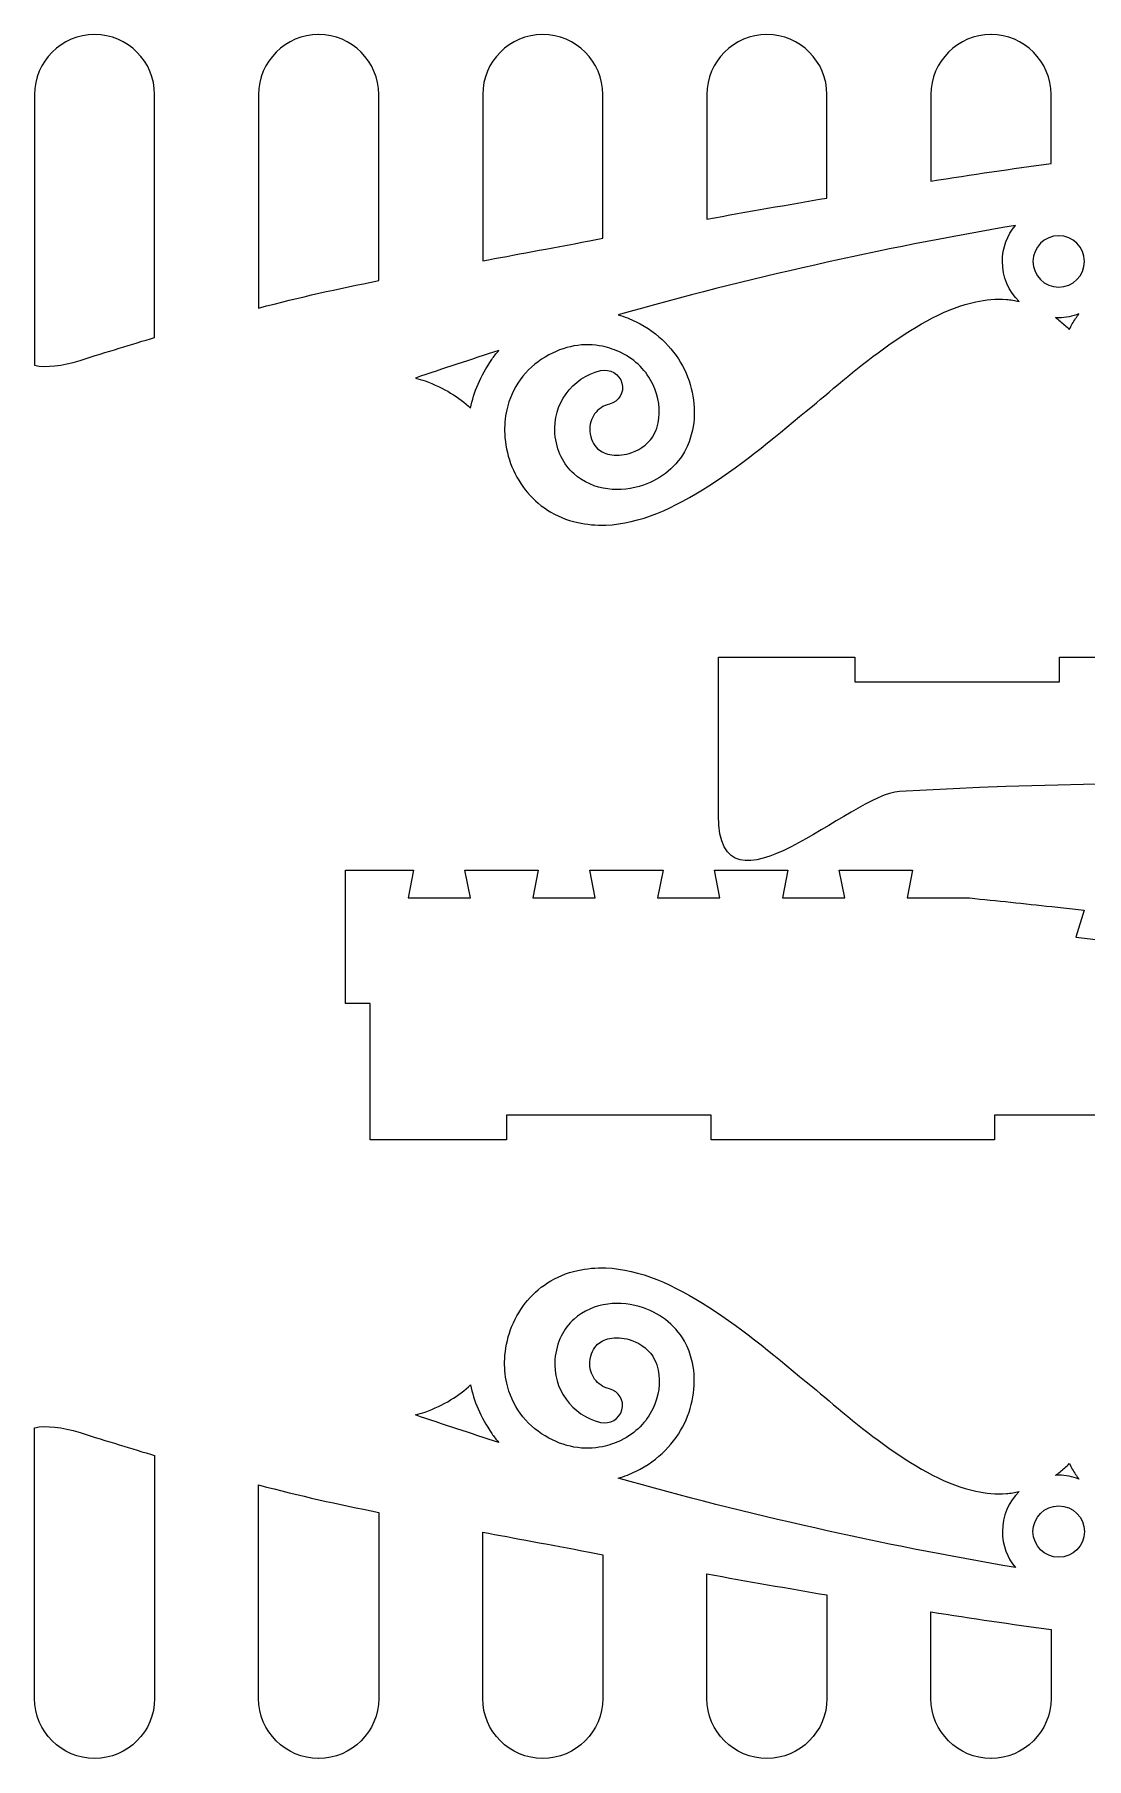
# Model space of a CAD drawing. Header units: millimetres. Extents: x -769 to 769, y -1158 to 1158.
# Drawn here: x -728 to -342, y 491 to 1123 of the extents above; entities that cross this region are included whole.
import ezdxf

# ---------------------------------------------------------------- set-up
doc = ezdxf.new("R2010")
doc.units = ezdxf.units.MM
doc.header["$MEASUREMENT"] = 0
doc.layers.add('Camada 1', color=7, linetype='Continuous')

msp = doc.modelspace()

# ---------------------------------------------------------------- linework, layer by layer
at = {"layer": 'Camada 1', "color": 250, "lineweight": 20}
for points, knots in [([(-683.8169, 1101.0137), (-683.8169, 1101.0137), (-683.8169, 1011.9708), (-683.8169, 1011.9708), (-683.8169, 1011.9708), (-692.0911, 1009.4857), (-701.117, 1006.7065), (-711.1618, 1003.5549), (-711.1618, 1003.5549), (-717.9117, 1001.437), (-723.3899, 1000.8919), (-727.8436, 1001.7459), (-727.8436, 1001.7459), (-727.8436, 1001.7459), (-727.8436, 1101.0137), (-727.8436, 1101.0137), (-727.8436, 1101.0137), (-727.8436, 1113.1136), (-717.9436, 1123.0136), (-705.8436, 1123.0136), (-705.8436, 1123.0136), (-705.8436, 1123.0136), (-705.8169, 1123.0136), (-705.8169, 1123.0136), (-705.8169, 1123.0136), (-693.7169, 1123.0136), (-683.8169, 1113.1136), (-683.8169, 1101.0137)], [0, 0, 0, 0, 0.125, 0.125, 0.125, 0.125, 0.25, 0.25, 0.25, 0.25, 0.375, 0.375, 0.375, 0.375, 0.5, 0.5, 0.5, 0.5, 0.625, 0.625, 0.625, 0.625, 0.75, 0.75, 0.75, 0.75, 1, 1, 1, 1]), ([(-601.6902, 1101.0137), (-601.6902, 1101.0137), (-601.6902, 1032.8116), (-601.6902, 1032.8116), (-601.6902, 1032.8116), (-616.8498, 1029.7735), (-630.3593, 1026.7569), (-645.7169, 1022.7537), (-645.7169, 1022.7537), (-645.7169, 1022.7537), (-645.7169, 1101.0137), (-645.7169, 1101.0137), (-645.7169, 1101.0137), (-645.7169, 1113.1136), (-635.8169, 1123.0136), (-623.7169, 1123.0136), (-623.7169, 1123.0136), (-623.7169, 1123.0136), (-623.6902, 1123.0136), (-623.6902, 1123.0136), (-623.6902, 1123.0136), (-611.5902, 1123.0136), (-601.6902, 1113.1136), (-601.6902, 1101.0137)], [0, 0, 0, 0, 0.14285714, 0.14285714, 0.14285714, 0.14285714, 0.28571429, 0.28571429, 0.28571429, 0.28571429, 0.42857143, 0.42857143, 0.42857143, 0.42857143, 0.57142857, 0.57142857, 0.57142857, 0.57142857, 0.71428571, 0.71428571, 0.71428571, 0.71428571, 1, 1, 1, 1]), ([(-519.5635, 1101.0137), (-519.5635, 1101.0137), (-519.5635, 1048.2968), (-519.5635, 1048.2968), (-519.5635, 1048.2968), (-521.2078, 1047.9866), (-522.8296, 1047.6846), (-524.4833, 1047.3712), (-524.4833, 1047.3712), (-539.4191, 1044.5401), (-552.2205, 1042.1699), (-563.5902, 1040.0599), (-563.5902, 1040.0599), (-563.5902, 1040.0599), (-563.5902, 1101.0137), (-563.5902, 1101.0137), (-563.5902, 1101.0137), (-563.5902, 1113.1136), (-553.6902, 1123.0136), (-541.5902, 1123.0136), (-541.5902, 1123.0136), (-541.5902, 1123.0136), (-541.5635, 1123.0136), (-541.5635, 1123.0136), (-541.5635, 1123.0136), (-529.4635, 1123.0136), (-519.5635, 1113.1136), (-519.5635, 1101.0137)], [0, 0, 0, 0, 0.125, 0.125, 0.125, 0.125, 0.25, 0.25, 0.25, 0.25, 0.375, 0.375, 0.375, 0.375, 0.5, 0.5, 0.5, 0.5, 0.625, 0.625, 0.625, 0.625, 0.75, 0.75, 0.75, 0.75, 1, 1, 1, 1]), ([(-437.4368, 1063.0459), (-451.7605, 1060.6248), (-466.4228, 1058.056), (-481.4635, 1055.34), (-481.4635, 1055.34), (-481.4635, 1055.34), (-481.4635, 1101.0137), (-481.4635, 1101.0137), (-481.4635, 1101.0137), (-481.4635, 1113.1136), (-471.5635, 1123.0136), (-459.4635, 1123.0136), (-459.4635, 1123.0136), (-459.4635, 1123.0136), (-459.4368, 1123.0136), (-459.4368, 1123.0136), (-459.4368, 1123.0136), (-447.3368, 1123.0136), (-437.4368, 1113.1136), (-437.4368, 1101.0137), (-437.4368, 1101.0137), (-437.4368, 1101.0137), (-437.4368, 1063.0459), (-437.4368, 1063.0459)], [0, 0, 0, 0, 0.14285714, 0.14285714, 0.14285714, 0.14285714, 0.28571429, 0.28571429, 0.28571429, 0.28571429, 0.42857143, 0.42857143, 0.42857143, 0.42857143, 0.57142857, 0.57142857, 0.57142857, 0.57142857, 0.71428571, 0.71428571, 0.71428571, 0.71428571, 1, 1, 1, 1]), ([(-355.3101, 1101.0137), (-355.3101, 1101.0137), (-355.31, 1075.7829), (-355.31, 1075.7829), (-355.31, 1075.7829), (-369.6657, 1073.7831), (-384.3163, 1071.6129), (-399.3368, 1069.2602), (-399.3368, 1069.2602), (-399.3368, 1069.2602), (-399.3368, 1101.0137), (-399.3368, 1101.0137), (-399.3368, 1101.0137), (-399.3368, 1113.1136), (-389.4367, 1123.0136), (-377.3368, 1123.0136), (-377.3368, 1123.0136), (-377.3368, 1123.0136), (-377.3101, 1123.0136), (-377.3101, 1123.0136), (-377.3101, 1123.0136), (-365.21, 1123.0136), (-355.31, 1113.1136), (-355.3101, 1101.0137)], [0, 0, 0, 0, 0.14285714, 0.14285714, 0.14285714, 0.14285714, 0.28571429, 0.28571429, 0.28571429, 0.28571429, 0.42857143, 0.42857143, 0.42857143, 0.42857143, 0.57142857, 0.57142857, 0.57142857, 0.57142857, 0.71428571, 0.71428571, 0.71428571, 0.71428571, 1, 1, 1, 1]), ([(-442.786, 986.8219), (-467.4847, 966.1818), (-493.9615, 944.0554), (-518.4244, 943.197), (-518.4244, 943.197), (-522.0845, 943.0694), (-525.5369, 943.3997), (-528.7628, 944.1162), (-528.7628, 944.1162), (-537.0233, 945.9524), (-543.5144, 950.4027), (-548.0166, 956.1696), (-548.0166, 956.1696), (-552.5954, 962.034), (-555.1748, 969.2599), (-555.5267, 976.5199), (-555.5267, 976.5199), (-555.6696, 979.4592), (-555.4277, 982.4452), (-554.7872, 985.3861), (-554.7872, 985.3861), (-553.8923, 989.492), (-552.1609, 993.2556), (-549.8158, 996.4885), (-549.8158, 996.4885), (-547.3794, 999.8476), (-544.2682, 1002.6848), (-540.7294, 1004.7876), (-540.7294, 1004.7876), (-537.1634, 1006.9074), (-533.5951, 1008.2227), (-530.1361, 1008.8507), (-530.1361, 1008.8507), (-526.4914, 1009.5132), (-522.9579, 1009.4191), (-519.6735, 1008.7101), (-519.6735, 1008.7101), (-517.1805, 1008.172), (-514.927, 1007.3884), (-512.9123, 1006.4086), (-512.9123, 1006.4086), (-507.4283, 1003.7409), (-503.5389, 999.5391), (-501.2615, 994.8564), (-501.2615, 994.8564), (-499.0039, 990.2137), (-498.3363, 985.1538), (-499.2764, 980.7045), (-499.2764, 980.7045), (-499.5688, 979.3213), (-500.0099, 978.0143), (-500.599, 976.8197), (-500.599, 976.8197), (-502.2783, 973.4134), (-505.4456, 970.9954), (-508.9965, 969.7557), (-508.9965, 969.7557), (-511.3843, 968.9213), (-513.905, 968.6315), (-516.236, 968.9377), (-516.236, 968.9377), (-518.2628, 969.2044), (-520.1077, 969.9437), (-521.4879, 971.1928), (-521.4879, 971.1928), (-522.9884, 972.5518), (-524.0344, 974.676), (-524.288, 977.6681), (-524.288, 977.6681), (-524.4845, 979.9896), (-523.8223, 982.1697), (-522.565, 983.9056), (-522.565, 983.9056), (-521.2885, 985.6673), (-519.3928, 986.9817), (-517.1531, 987.5315), (-517.1531, 987.5315), (-513.7204, 988.3745), (-511.6664, 991.8045), (-512.5648, 995.1916), (-512.5648, 995.1916), (-513.4634, 998.5785), (-516.9753, 1000.6415), (-520.4079, 999.7981), (-520.4079, 999.7981), (-525.6331, 998.5154), (-530.0658, 995.4354), (-533.0608, 991.3011), (-533.0608, 991.3011), (-536.0068, 987.2354), (-537.5586, 982.1557), (-537.1024, 976.7696), (-537.1024, 976.7696), (-536.5566, 970.3214), (-533.9383, 965.416), (-530.1221, 961.9602), (-530.1221, 961.9602), (-526.6845, 958.8488), (-522.3512, 957.043), (-517.7454, 956.4367), (-517.7454, 956.4367), (-513.4445, 955.8709), (-508.8735, 956.3783), (-504.6164, 957.8649), (-504.6164, 957.8649), (-498.1301, 960.1303), (-492.2719, 964.6939), (-489.048, 971.2338), (-489.048, 971.2338), (-487.9874, 973.3841), (-487.2089, 975.6633), (-486.712, 978.0155), (-486.712, 978.0155), (-485.2125, 985.1138), (-486.2071, 993.0417), (-489.6775, 1000.1795), (-489.6775, 1000.1795), (-493.1286, 1007.2765), (-499.0342, 1013.6491), (-507.373, 1017.7047), (-507.373, 1017.7047), (-509.4375, 1018.7087), (-511.6404, 1019.5655), (-513.9801, 1020.2499), (-513.9801, 1020.2499), (-466.4207, 1033.6563), (-417.8404, 1044.6258), (-368.383, 1053.0193), (-368.383, 1053.0193), (-371.3595, 1049.4425), (-373.1504, 1044.8442), (-373.1504, 1039.8272), (-373.1504, 1039.8272), (-373.1504, 1034.0789), (-370.7995, 1028.88), (-367.0076, 1025.1384), (-367.0076, 1025.1384), (-368.5448, 1025.5097), (-370.1058, 1025.776), (-371.6861, 1025.916), (-371.6861, 1025.916), (-375.4495, 1026.2501), (-379.2168, 1025.7337), (-382.9347, 1025.0064), (-382.9347, 1025.0064), (-403.27, 1021.0383), (-427.4974, 999.5984), (-442.786, 986.8219)], [0, 0, 0, 0, 0.02631579, 0.02631579, 0.02631579, 0.02631579, 0.05263158, 0.05263158, 0.05263158, 0.05263158, 0.07894737, 0.07894737, 0.07894737, 0.07894737, 0.10526316, 0.10526316, 0.10526316, 0.10526316, 0.13157895, 0.13157895, 0.13157895, 0.13157895, 0.15789474, 0.15789474, 0.15789474, 0.15789474, 0.18421053, 0.18421053, 0.18421053, 0.18421053, 0.21052632, 0.21052632, 0.21052632, 0.21052632, 0.23684211, 0.23684211, 0.23684211, 0.23684211, 0.26315789, 0.26315789, 0.26315789, 0.26315789, 0.28947368, 0.28947368, 0.28947368, 0.28947368, 0.31578947, 0.31578947, 0.31578947, 0.31578947, 0.34210526, 0.34210526, 0.34210526, 0.34210526, 0.36842105, 0.36842105, 0.36842105, 0.36842105, 0.39473684, 0.39473684, 0.39473684, 0.39473684, 0.42105263, 0.42105263, 0.42105263, 0.42105263, 0.44736842, 0.44736842, 0.44736842, 0.44736842, 0.47368421, 0.47368421, 0.47368421, 0.47368421, 0.5, 0.5, 0.5, 0.5, 0.52631579, 0.52631579, 0.52631579, 0.52631579, 0.55263158, 0.55263158, 0.55263158, 0.55263158, 0.57894737, 0.57894737, 0.57894737, 0.57894737, 0.60526316, 0.60526316, 0.60526316, 0.60526316, 0.63157895, 0.63157895, 0.63157895, 0.63157895, 0.65789474, 0.65789474, 0.65789474, 0.65789474, 0.68421053, 0.68421053, 0.68421053, 0.68421053, 0.71052632, 0.71052632, 0.71052632, 0.71052632, 0.73684211, 0.73684211, 0.73684211, 0.73684211, 0.76315789, 0.76315789, 0.76315789, 0.76315789, 0.78947368, 0.78947368, 0.78947368, 0.78947368, 0.81578947, 0.81578947, 0.81578947, 0.81578947, 0.84210526, 0.84210526, 0.84210526, 0.84210526, 0.86842105, 0.86842105, 0.86842105, 0.86842105, 0.89473684, 0.89473684, 0.89473684, 0.89473684, 0.92105263, 0.92105263, 0.92105263, 0.92105263, 0.94736842, 0.94736842, 0.94736842, 0.94736842, 1, 1, 1, 1]), ([(-343.0938, 1039.8272), (-343.0938, 1034.6252), (-347.3109, 1030.4081), (-352.5129, 1030.4081), (-352.5129, 1030.4081), (-357.7149, 1030.4081), (-361.932, 1034.6252), (-361.932, 1039.8272), (-361.932, 1039.8272), (-361.932, 1045.0292), (-357.7149, 1049.2463), (-352.5129, 1049.2463), (-352.5129, 1049.2463), (-347.3109, 1049.2463), (-343.0938, 1045.0292), (-343.0938, 1039.8272)], [0, 0, 0, 0, 0.2, 0.2, 0.2, 0.2, 0.4, 0.4, 0.4, 0.4, 0.6, 0.6, 0.6, 0.6, 1, 1, 1, 1]), ([(-345.1082, 1020.5594), (-345.5304, 1020.0101), (-345.936, 1019.4475), (-346.323, 1018.8711), (-346.323, 1018.8711), (-347.1759, 1017.6012), (-347.9436, 1016.2788), (-348.6218, 1014.9116), (-348.6218, 1014.9116), (-349.6864, 1016.0051), (-350.8227, 1017.0285), (-352.0237, 1017.9759), (-352.0237, 1017.9759), (-352.5758, 1018.4114), (-353.1416, 1018.8277), (-353.7197, 1019.2258), (-353.7197, 1019.2258), (-353.3202, 1019.2028), (-352.9181, 1019.1897), (-352.5129, 1019.1897), (-352.5129, 1019.1897), (-349.9028, 1019.1897), (-347.4067, 1019.6753), (-345.1082, 1020.5594)], [0, 0, 0, 0, 0.14285714, 0.14285714, 0.14285714, 0.14285714, 0.28571429, 0.28571429, 0.28571429, 0.28571429, 0.42857143, 0.42857143, 0.42857143, 0.42857143, 0.57142857, 0.57142857, 0.57142857, 0.57142857, 0.71428571, 0.71428571, 0.71428571, 0.71428571, 1, 1, 1, 1]), ([(-560.2611, 1003.8882), (-564.4662, 997.7998), (-566.8872, 991.7872), (-568.0054, 986.0226), (-568.0054, 986.0226), (-572.2772, 990.0515), (-577.7517, 993.5217), (-584.7194, 996.0124), (-584.7194, 996.0124), (-585.8757, 996.4257), (-587.0497, 996.7773), (-588.2359, 997.0706), (-588.2359, 997.0706), (-578.1201, 1000.5399), (-567.9504, 1003.8929), (-557.7322, 1007.1371), (-557.7322, 1007.1371), (-558.6326, 1006.1046), (-559.4785, 1005.0214), (-560.2611, 1003.8882)], [0, 0, 0, 0, 0.16666667, 0.16666667, 0.16666667, 0.16666667, 0.33333333, 0.33333333, 0.33333333, 0.33333333, 0.5, 0.5, 0.5, 0.5, 0.66666667, 0.66666667, 0.66666667, 0.66666667, 1, 1, 1, 1]), ([(163.0769, 809.2907), (173.1004, 808.1959), (183.1319, 807.1336), (193.183, 806.1183), (193.183, 806.1183), (193.183, 806.1183), (216.0463, 806.1183), (216.0463, 806.1183), (216.0463, 806.1183), (216.0463, 806.1183), (214.0463, 795.9243), (214.0463, 795.9243), (214.0463, 795.9243), (214.0463, 795.9243), (240.9097, 795.9243), (240.9097, 795.9243), (240.9097, 795.9243), (240.9097, 795.9243), (238.9097, 806.1183), (238.9097, 806.1183), (238.9097, 806.1183), (238.9097, 806.1183), (261.773, 806.1183), (261.773, 806.1183), (261.773, 806.1183), (261.773, 806.1183), (259.773, 795.9243), (259.773, 795.9243), (259.773, 795.9243), (259.773, 795.9243), (286.6364, 795.9243), (286.6364, 795.9243), (286.6364, 795.9243), (286.6364, 795.9243), (284.6364, 806.1183), (284.6364, 806.1183), (284.6364, 806.1183), (284.6364, 806.1183), (307.4997, 806.1183), (307.4997, 806.1183), (307.4997, 806.1183), (307.4997, 806.1183), (305.4997, 795.9243), (305.4997, 795.9243), (305.4997, 795.9243), (305.4997, 795.9243), (332.3631, 795.9243), (332.3631, 795.9243), (332.3631, 795.9243), (332.3631, 795.9243), (330.3631, 806.1183), (330.3631, 806.1183), (330.3631, 806.1183), (330.3631, 806.1183), (353.2264, 806.1183), (353.2264, 806.1183), (353.2264, 806.1183), (353.2264, 806.1183), (351.2264, 795.9243), (351.2264, 795.9243), (351.2264, 795.9243), (351.2264, 795.9243), (378.0898, 795.9243), (378.0898, 795.9243), (378.0898, 795.9243), (378.0898, 795.9243), (376.0898, 806.1183), (376.0898, 806.1183), (376.0898, 806.1183), (376.0898, 806.1183), (398.9531, 806.1183), (398.9531, 806.1183), (398.9531, 806.1183), (398.9531, 806.1183), (396.9531, 795.9243), (396.9531, 795.9243), (396.9531, 795.9243), (396.9531, 795.9243), (421.8165, 795.9243), (421.8165, 795.9243), (421.8165, 795.9243), (421.8165, 795.9243), (421.8165, 806.1183), (421.8165, 806.1183), (421.8165, 806.1183), (421.8165, 806.1183), (421.8165, 844.7785), (421.8165, 844.7785), (421.8165, 844.7785), (421.8165, 844.7785), (412.8165, 844.7785), (412.8165, 844.7785), (412.8165, 844.7785), (412.8165, 844.7785), (412.8165, 894.7785), (412.8165, 894.7785), (412.8165, 894.7785), (412.8165, 894.7785), (362.8165, 894.7785), (362.8165, 894.7785), (362.8165, 894.7785), (362.8165, 894.7785), (362.8165, 885.7785), (362.8165, 885.7785), (362.8165, 885.7785), (362.8165, 885.7785), (287.8165, 885.7785), (287.8165, 885.7785), (287.8165, 885.7785), (287.8165, 885.7785), (287.8165, 894.7785), (287.8165, 894.7785), (287.8165, 894.7785), (287.8165, 894.7785), (184.0665, 894.7785), (184.0665, 894.7785), (184.0665, 894.7785), (184.0665, 894.7785), (184.0665, 885.7785), (184.0665, 885.7785), (184.0665, 885.7785), (184.0665, 885.7785), (109.0665, 885.7785), (109.0665, 885.7785), (109.0665, 885.7785), (109.0665, 885.7785), (109.0665, 894.7785), (109.0665, 894.7785), (109.0665, 894.7785), (109.0665, 894.7785), (5.3165, 894.7785), (5.3165, 894.7785), (5.3165, 894.7785), (5.3165, 894.7785), (5.3165, 885.7785), (5.3165, 885.7785), (5.3165, 885.7785), (5.3165, 885.7785), (-69.6835, 885.7785), (-69.6835, 885.7785), (-69.6835, 885.7785), (-69.6835, 885.7785), (-69.6835, 894.7785), (-69.6835, 894.7785), (-69.6835, 894.7785), (-69.6835, 894.7785), (-173.4335, 894.7785), (-173.4335, 894.7785), (-173.4335, 894.7785), (-173.4335, 894.7785), (-173.4335, 885.7785), (-173.4335, 885.7785), (-173.4335, 885.7785), (-173.4335, 885.7785), (-248.4335, 885.7785), (-248.4335, 885.7785), (-248.4335, 885.7785), (-248.4335, 885.7785), (-248.4335, 894.7785), (-248.4335, 894.7785), (-248.4335, 894.7785), (-248.4335, 894.7785), (-352.1835, 894.7785), (-352.1835, 894.7785), (-352.1835, 894.7785), (-352.1835, 894.7785), (-352.1835, 885.7785), (-352.1835, 885.7785), (-352.1835, 885.7785), (-352.1835, 885.7785), (-427.1835, 885.7785), (-427.1835, 885.7785), (-427.1835, 885.7785), (-427.1835, 885.7785), (-427.1835, 894.7785), (-427.1835, 894.7785), (-427.1835, 894.7785), (-427.1835, 894.7785), (-477.1835, 894.7785), (-477.1835, 894.7785), (-477.1835, 894.7785), (-477.1835, 894.7785), (-477.1835, 836.7918), (-477.1835, 836.7918), (-477.1835, 836.7918), (-477.1835, 795.3265), (-428.412, 844.5958), (-410.8093, 845.566), (-410.8093, 845.566), (-200.4007, 857.1617), (-36.8312, 832.4326), (125.433, 813.5467), (125.433, 813.5467), (125.433, 813.5467), (137.3671, 812.1974), (137.3671, 812.1974), (137.3671, 812.1974), (137.3671, 812.1974), (136.5249, 822.5516), (136.5249, 822.5516), (136.5249, 822.5516), (136.5249, 822.5516), (154.2753, 820.5447), (154.2753, 820.5447), (154.2753, 820.5447), (154.2753, 820.5447), (151.1427, 810.64), (151.1427, 810.64), (151.1427, 810.64), (151.1427, 810.64), (163.0769, 809.2907), (163.0769, 809.2907)], [0, 0, 0, 0, 0.01851852, 0.01851852, 0.01851852, 0.01851852, 0.03703704, 0.03703704, 0.03703704, 0.03703704, 0.05555556, 0.05555556, 0.05555556, 0.05555556, 0.07407407, 0.07407407, 0.07407407, 0.07407407, 0.09259259, 0.09259259, 0.09259259, 0.09259259, 0.11111111, 0.11111111, 0.11111111, 0.11111111, 0.12962963, 0.12962963, 0.12962963, 0.12962963, 0.14814815, 0.14814815, 0.14814815, 0.14814815, 0.16666667, 0.16666667, 0.16666667, 0.16666667, 0.18518519, 0.18518519, 0.18518519, 0.18518519, 0.2037037, 0.2037037, 0.2037037, 0.2037037, 0.22222222, 0.22222222, 0.22222222, 0.22222222, 0.24074074, 0.24074074, 0.24074074, 0.24074074, 0.25925926, 0.25925926, 0.25925926, 0.25925926, 0.27777778, 0.27777778, 0.27777778, 0.27777778, 0.2962963, 0.2962963, 0.2962963, 0.2962963, 0.31481481, 0.31481481, 0.31481481, 0.31481481, 0.33333333, 0.33333333, 0.33333333, 0.33333333, 0.35185185, 0.35185185, 0.35185185, 0.35185185, 0.37037037, 0.37037037, 0.37037037, 0.37037037, 0.38888889, 0.38888889, 0.38888889, 0.38888889, 0.40740741, 0.40740741, 0.40740741, 0.40740741, 0.42592593, 0.42592593, 0.42592593, 0.42592593, 0.44444444, 0.44444444, 0.44444444, 0.44444444, 0.46296296, 0.46296296, 0.46296296, 0.46296296, 0.48148148, 0.48148148, 0.48148148, 0.48148148, 0.5, 0.5, 0.5, 0.5, 0.51851852, 0.51851852, 0.51851852, 0.51851852, 0.53703704, 0.53703704, 0.53703704, 0.53703704, 0.55555556, 0.55555556, 0.55555556, 0.55555556, 0.57407407, 0.57407407, 0.57407407, 0.57407407, 0.59259259, 0.59259259, 0.59259259, 0.59259259, 0.61111111, 0.61111111, 0.61111111, 0.61111111, 0.62962963, 0.62962963, 0.62962963, 0.62962963, 0.64814815, 0.64814815, 0.64814815, 0.64814815, 0.66666667, 0.66666667, 0.66666667, 0.66666667, 0.68518519, 0.68518519, 0.68518519, 0.68518519, 0.7037037, 0.7037037, 0.7037037, 0.7037037, 0.72222222, 0.72222222, 0.72222222, 0.72222222, 0.74074074, 0.74074074, 0.74074074, 0.74074074, 0.75925926, 0.75925926, 0.75925926, 0.75925926, 0.77777778, 0.77777778, 0.77777778, 0.77777778, 0.7962963, 0.7962963, 0.7962963, 0.7962963, 0.81481481, 0.81481481, 0.81481481, 0.81481481, 0.83333333, 0.83333333, 0.83333333, 0.83333333, 0.85185185, 0.85185185, 0.85185185, 0.85185185, 0.87037037, 0.87037037, 0.87037037, 0.87037037, 0.88888889, 0.88888889, 0.88888889, 0.88888889, 0.90740741, 0.90740741, 0.90740741, 0.90740741, 0.92592593, 0.92592593, 0.92592593, 0.92592593, 0.94444444, 0.94444444, 0.94444444, 0.94444444, 0.96296296, 0.96296296, 0.96296296, 0.96296296, 1, 1, 1, 1]), ([(-355.0799, 803.3442), (-365.1034, 804.439), (-375.1349, 805.5013), (-385.186, 806.5166), (-385.186, 806.5166), (-385.186, 806.5166), (-408.0493, 806.5166), (-408.0493, 806.5166), (-408.0493, 806.5166), (-408.0493, 806.5166), (-406.0493, 816.7106), (-406.0493, 816.7106), (-406.0493, 816.7106), (-406.0493, 816.7106), (-432.9127, 816.7106), (-432.9127, 816.7106), (-432.9127, 816.7106), (-432.9127, 816.7106), (-430.9127, 806.5166), (-430.9127, 806.5166), (-430.9127, 806.5166), (-430.9127, 806.5166), (-453.776, 806.5166), (-453.776, 806.5166), (-453.776, 806.5166), (-453.776, 806.5166), (-451.776, 816.7106), (-451.776, 816.7106), (-451.776, 816.7106), (-451.776, 816.7106), (-478.6394, 816.7106), (-478.6394, 816.7106), (-478.6394, 816.7106), (-478.6394, 816.7106), (-476.6394, 806.5166), (-476.6394, 806.5166), (-476.6394, 806.5166), (-476.6394, 806.5166), (-499.5027, 806.5166), (-499.5027, 806.5166), (-499.5027, 806.5166), (-499.5027, 806.5166), (-497.5027, 816.7106), (-497.5027, 816.7106), (-497.5027, 816.7106), (-497.5027, 816.7106), (-524.3661, 816.7106), (-524.3661, 816.7106), (-524.3661, 816.7106), (-524.3661, 816.7106), (-522.3661, 806.5166), (-522.3661, 806.5166), (-522.3661, 806.5166), (-522.3661, 806.5166), (-545.2294, 806.5166), (-545.2294, 806.5166), (-545.2294, 806.5166), (-545.2294, 806.5166), (-543.2294, 816.7106), (-543.2294, 816.7106), (-543.2294, 816.7106), (-543.2294, 816.7106), (-570.0928, 816.7106), (-570.0928, 816.7106), (-570.0928, 816.7106), (-570.0928, 816.7106), (-568.0928, 806.5166), (-568.0928, 806.5166), (-568.0928, 806.5166), (-568.0928, 806.5166), (-590.9561, 806.5166), (-590.9561, 806.5166), (-590.9561, 806.5166), (-590.9561, 806.5166), (-588.9561, 816.7106), (-588.9561, 816.7106), (-588.9561, 816.7106), (-588.9561, 816.7106), (-613.8195, 816.7106), (-613.8195, 816.7106), (-613.8195, 816.7106), (-613.8195, 816.7106), (-613.8195, 806.5166), (-613.8195, 806.5166), (-613.8195, 806.5166), (-613.8195, 806.5166), (-613.8195, 767.8564), (-613.8195, 767.8564), (-613.8195, 767.8564), (-613.8195, 767.8564), (-604.8195, 767.8564), (-604.8195, 767.8564), (-604.8195, 767.8564), (-604.8195, 767.8564), (-604.8195, 717.8564), (-604.8195, 717.8564), (-604.8195, 717.8564), (-604.8195, 717.8564), (-554.8195, 717.8564), (-554.8195, 717.8564), (-554.8195, 717.8564), (-554.8195, 717.8564), (-554.8195, 726.8564), (-554.8195, 726.8564), (-554.8195, 726.8564), (-554.8195, 726.8564), (-479.8195, 726.8564), (-479.8195, 726.8564), (-479.8195, 726.8564), (-479.8195, 726.8564), (-479.8195, 717.8564), (-479.8195, 717.8564), (-479.8195, 717.8564), (-479.8195, 717.8564), (-376.0695, 717.8564), (-376.0695, 717.8564), (-376.0695, 717.8564), (-376.0695, 717.8564), (-376.0695, 726.8564), (-376.0695, 726.8564), (-376.0695, 726.8564), (-376.0695, 726.8564), (-301.0695, 726.8564), (-301.0695, 726.8564), (-301.0695, 726.8564), (-301.0695, 726.8564), (-301.0695, 717.8564), (-301.0695, 717.8564), (-301.0695, 717.8564), (-301.0695, 717.8564), (-197.3195, 717.8564), (-197.3195, 717.8564), (-197.3195, 717.8564), (-197.3195, 717.8564), (-197.3195, 726.8564), (-197.3195, 726.8564), (-197.3195, 726.8564), (-197.3195, 726.8564), (-122.3195, 726.8564), (-122.3195, 726.8564), (-122.3195, 726.8564), (-122.3195, 726.8564), (-122.3195, 717.8564), (-122.3195, 717.8564), (-122.3195, 717.8564), (-122.3195, 717.8564), (-18.5695, 717.8564), (-18.5695, 717.8564), (-18.5695, 717.8564), (-18.5695, 717.8564), (-18.5695, 726.8564), (-18.5695, 726.8564), (-18.5695, 726.8564), (-18.5695, 726.8564), (56.4305, 726.8564), (56.4305, 726.8564), (56.4305, 726.8564), (56.4305, 726.8564), (56.4305, 717.8564), (56.4305, 717.8564), (56.4305, 717.8564), (56.4305, 717.8564), (160.1805, 717.8564), (160.1805, 717.8564), (160.1805, 717.8564), (160.1805, 717.8564), (160.1805, 726.8564), (160.1805, 726.8564), (160.1805, 726.8564), (160.1805, 726.8564), (235.1805, 726.8564), (235.1805, 726.8564), (235.1805, 726.8564), (235.1805, 726.8564), (235.1805, 717.8564), (235.1805, 717.8564), (235.1805, 717.8564), (235.1805, 717.8564), (285.1805, 717.8564), (285.1805, 717.8564), (285.1805, 717.8564), (285.1805, 717.8564), (285.1805, 775.8431), (285.1805, 775.8431), (285.1805, 775.8431), (285.1805, 817.3084), (236.409, 768.0391), (218.8063, 767.0689), (218.8063, 767.0689), (8.3977, 755.4732), (-155.1718, 780.2023), (-317.436, 799.0882), (-317.436, 799.0882), (-317.436, 799.0882), (-329.3701, 800.4375), (-329.3701, 800.4375), (-329.3701, 800.4375), (-329.3701, 800.4375), (-328.5279, 790.0833), (-328.5279, 790.0833), (-328.5279, 790.0833), (-328.5279, 790.0833), (-346.2783, 792.0902), (-346.2783, 792.0902), (-346.2783, 792.0902), (-346.2783, 792.0902), (-343.1457, 801.9949), (-343.1457, 801.9949), (-343.1457, 801.9949), (-343.1457, 801.9949), (-355.0799, 803.3442), (-355.0799, 803.3442)], [0, 0, 0, 0, 0.01851852, 0.01851852, 0.01851852, 0.01851852, 0.03703704, 0.03703704, 0.03703704, 0.03703704, 0.05555556, 0.05555556, 0.05555556, 0.05555556, 0.07407407, 0.07407407, 0.07407407, 0.07407407, 0.09259259, 0.09259259, 0.09259259, 0.09259259, 0.11111111, 0.11111111, 0.11111111, 0.11111111, 0.12962963, 0.12962963, 0.12962963, 0.12962963, 0.14814815, 0.14814815, 0.14814815, 0.14814815, 0.16666667, 0.16666667, 0.16666667, 0.16666667, 0.18518519, 0.18518519, 0.18518519, 0.18518519, 0.2037037, 0.2037037, 0.2037037, 0.2037037, 0.22222222, 0.22222222, 0.22222222, 0.22222222, 0.24074074, 0.24074074, 0.24074074, 0.24074074, 0.25925926, 0.25925926, 0.25925926, 0.25925926, 0.27777778, 0.27777778, 0.27777778, 0.27777778, 0.2962963, 0.2962963, 0.2962963, 0.2962963, 0.31481481, 0.31481481, 0.31481481, 0.31481481, 0.33333333, 0.33333333, 0.33333333, 0.33333333, 0.35185185, 0.35185185, 0.35185185, 0.35185185, 0.37037037, 0.37037037, 0.37037037, 0.37037037, 0.38888889, 0.38888889, 0.38888889, 0.38888889, 0.40740741, 0.40740741, 0.40740741, 0.40740741, 0.42592593, 0.42592593, 0.42592593, 0.42592593, 0.44444444, 0.44444444, 0.44444444, 0.44444444, 0.46296296, 0.46296296, 0.46296296, 0.46296296, 0.48148148, 0.48148148, 0.48148148, 0.48148148, 0.5, 0.5, 0.5, 0.5, 0.51851852, 0.51851852, 0.51851852, 0.51851852, 0.53703704, 0.53703704, 0.53703704, 0.53703704, 0.55555556, 0.55555556, 0.55555556, 0.55555556, 0.57407407, 0.57407407, 0.57407407, 0.57407407, 0.59259259, 0.59259259, 0.59259259, 0.59259259, 0.61111111, 0.61111111, 0.61111111, 0.61111111, 0.62962963, 0.62962963, 0.62962963, 0.62962963, 0.64814815, 0.64814815, 0.64814815, 0.64814815, 0.66666667, 0.66666667, 0.66666667, 0.66666667, 0.68518519, 0.68518519, 0.68518519, 0.68518519, 0.7037037, 0.7037037, 0.7037037, 0.7037037, 0.72222222, 0.72222222, 0.72222222, 0.72222222, 0.74074074, 0.74074074, 0.74074074, 0.74074074, 0.75925926, 0.75925926, 0.75925926, 0.75925926, 0.77777778, 0.77777778, 0.77777778, 0.77777778, 0.7962963, 0.7962963, 0.7962963, 0.7962963, 0.81481481, 0.81481481, 0.81481481, 0.81481481, 0.83333333, 0.83333333, 0.83333333, 0.83333333, 0.85185185, 0.85185185, 0.85185185, 0.85185185, 0.87037037, 0.87037037, 0.87037037, 0.87037037, 0.88888889, 0.88888889, 0.88888889, 0.88888889, 0.90740741, 0.90740741, 0.90740741, 0.90740741, 0.92592593, 0.92592593, 0.92592593, 0.92592593, 0.94444444, 0.94444444, 0.94444444, 0.94444444, 0.96296296, 0.96296296, 0.96296296, 0.96296296, 1, 1, 1, 1]), ([(-442.786, 627.2805), (-467.4847, 647.9206), (-493.9615, 670.047), (-518.4244, 670.9054), (-518.4244, 670.9054), (-522.0845, 671.033), (-525.5369, 670.7027), (-528.7628, 669.9862), (-528.7628, 669.9862), (-537.0233, 668.15), (-543.5144, 663.6997), (-548.0166, 657.9328), (-548.0166, 657.9328), (-552.5954, 652.0684), (-555.1748, 644.8425), (-555.5267, 637.5825), (-555.5267, 637.5825), (-555.6696, 634.6432), (-555.4277, 631.6572), (-554.7872, 628.7163), (-554.7872, 628.7163), (-553.8923, 624.6104), (-552.1609, 620.8468), (-549.8158, 617.6139), (-549.8158, 617.6139), (-547.3794, 614.2548), (-544.2682, 611.4176), (-540.7294, 609.3148), (-540.7294, 609.3148), (-537.1634, 607.195), (-533.5951, 605.8797), (-530.1361, 605.2517), (-530.1361, 605.2517), (-526.4914, 604.5892), (-522.9579, 604.6833), (-519.6735, 605.3923), (-519.6735, 605.3923), (-517.1805, 605.9304), (-514.927, 606.714), (-512.9123, 607.6938), (-512.9123, 607.6938), (-507.4283, 610.3615), (-503.5389, 614.5633), (-501.2615, 619.246), (-501.2615, 619.246), (-499.0039, 623.8887), (-498.3363, 628.9486), (-499.2764, 633.3979), (-499.2764, 633.3979), (-499.5688, 634.7811), (-500.0099, 636.0881), (-500.599, 637.2827), (-500.599, 637.2827), (-502.2783, 640.689), (-505.4456, 643.107), (-508.9965, 644.3467), (-508.9965, 644.3467), (-511.3843, 645.1811), (-513.905, 645.4709), (-516.236, 645.1647), (-516.236, 645.1647), (-518.2628, 644.898), (-520.1077, 644.1587), (-521.4879, 642.9096), (-521.4879, 642.9096), (-522.9884, 641.5506), (-524.0344, 639.4264), (-524.288, 636.4343), (-524.288, 636.4343), (-524.4845, 634.1128), (-523.8223, 631.9327), (-522.565, 630.1968), (-522.565, 630.1968), (-521.2885, 628.4351), (-519.3928, 627.1207), (-517.1531, 626.5709), (-517.1531, 626.5709), (-513.7204, 625.7279), (-511.6664, 622.2979), (-512.5648, 618.9108), (-512.5648, 618.9108), (-513.4634, 615.5239), (-516.9753, 613.4609), (-520.4079, 614.3043), (-520.4079, 614.3043), (-525.6331, 615.587), (-530.0658, 618.667), (-533.0608, 622.8013), (-533.0608, 622.8013), (-536.0068, 626.867), (-537.5586, 631.9467), (-537.1024, 637.3328), (-537.1024, 637.3328), (-536.5566, 643.781), (-533.9383, 648.6864), (-530.1221, 652.1422), (-530.1221, 652.1422), (-526.6845, 655.2536), (-522.3512, 657.0594), (-517.7454, 657.6657), (-517.7454, 657.6657), (-513.4445, 658.2315), (-508.8735, 657.7241), (-504.6164, 656.2375), (-504.6164, 656.2375), (-498.1301, 653.9721), (-492.2719, 649.4085), (-489.048, 642.8686), (-489.048, 642.8686), (-487.9874, 640.7183), (-487.2089, 638.4391), (-486.712, 636.0869), (-486.712, 636.0869), (-485.2125, 628.9886), (-486.2071, 621.0607), (-489.6775, 613.9229), (-489.6775, 613.9229), (-493.1286, 606.8259), (-499.0342, 600.4533), (-507.373, 596.3977), (-507.373, 596.3977), (-509.4375, 595.3937), (-511.6404, 594.5369), (-513.9801, 593.8525), (-513.9801, 593.8525), (-466.4207, 580.4461), (-417.8404, 569.4766), (-368.383, 561.0831), (-368.383, 561.0831), (-371.3595, 564.6599), (-373.1504, 569.2582), (-373.1504, 574.2752), (-373.1504, 574.2752), (-373.1504, 580.0235), (-370.7995, 585.2224), (-367.0076, 588.964), (-367.0076, 588.964), (-368.5448, 588.5927), (-370.1058, 588.3264), (-371.6861, 588.1864), (-371.6861, 588.1864), (-375.4495, 587.8523), (-379.2168, 588.3687), (-382.9347, 589.096), (-382.9347, 589.096), (-403.27, 593.0641), (-427.4974, 614.504), (-442.786, 627.2805)], [0, 0, 0, 0, 0.02631579, 0.02631579, 0.02631579, 0.02631579, 0.05263158, 0.05263158, 0.05263158, 0.05263158, 0.07894737, 0.07894737, 0.07894737, 0.07894737, 0.10526316, 0.10526316, 0.10526316, 0.10526316, 0.13157895, 0.13157895, 0.13157895, 0.13157895, 0.15789474, 0.15789474, 0.15789474, 0.15789474, 0.18421053, 0.18421053, 0.18421053, 0.18421053, 0.21052632, 0.21052632, 0.21052632, 0.21052632, 0.23684211, 0.23684211, 0.23684211, 0.23684211, 0.26315789, 0.26315789, 0.26315789, 0.26315789, 0.28947368, 0.28947368, 0.28947368, 0.28947368, 0.31578947, 0.31578947, 0.31578947, 0.31578947, 0.34210526, 0.34210526, 0.34210526, 0.34210526, 0.36842105, 0.36842105, 0.36842105, 0.36842105, 0.39473684, 0.39473684, 0.39473684, 0.39473684, 0.42105263, 0.42105263, 0.42105263, 0.42105263, 0.44736842, 0.44736842, 0.44736842, 0.44736842, 0.47368421, 0.47368421, 0.47368421, 0.47368421, 0.5, 0.5, 0.5, 0.5, 0.52631579, 0.52631579, 0.52631579, 0.52631579, 0.55263158, 0.55263158, 0.55263158, 0.55263158, 0.57894737, 0.57894737, 0.57894737, 0.57894737, 0.60526316, 0.60526316, 0.60526316, 0.60526316, 0.63157895, 0.63157895, 0.63157895, 0.63157895, 0.65789474, 0.65789474, 0.65789474, 0.65789474, 0.68421053, 0.68421053, 0.68421053, 0.68421053, 0.71052632, 0.71052632, 0.71052632, 0.71052632, 0.73684211, 0.73684211, 0.73684211, 0.73684211, 0.76315789, 0.76315789, 0.76315789, 0.76315789, 0.78947368, 0.78947368, 0.78947368, 0.78947368, 0.81578947, 0.81578947, 0.81578947, 0.81578947, 0.84210526, 0.84210526, 0.84210526, 0.84210526, 0.86842105, 0.86842105, 0.86842105, 0.86842105, 0.89473684, 0.89473684, 0.89473684, 0.89473684, 0.92105263, 0.92105263, 0.92105263, 0.92105263, 0.94736842, 0.94736842, 0.94736842, 0.94736842, 1, 1, 1, 1]), ([(-560.2611, 610.2142), (-564.4662, 616.3026), (-566.8872, 622.3152), (-568.0054, 628.0798), (-568.0054, 628.0798), (-572.2772, 624.0509), (-577.7517, 620.5807), (-584.7194, 618.09), (-584.7194, 618.09), (-585.8757, 617.6767), (-587.0497, 617.3251), (-588.2359, 617.0318), (-588.2359, 617.0318), (-578.1201, 613.5625), (-567.9504, 610.2095), (-557.7322, 606.9653), (-557.7322, 606.9653), (-558.6326, 607.9978), (-559.4785, 609.081), (-560.2611, 610.2142)], [0, 0, 0, 0, 0.16666667, 0.16666667, 0.16666667, 0.16666667, 0.33333333, 0.33333333, 0.33333333, 0.33333333, 0.5, 0.5, 0.5, 0.5, 0.66666667, 0.66666667, 0.66666667, 0.66666667, 1, 1, 1, 1]), ([(-683.8169, 513.0887), (-683.8169, 513.0887), (-683.8169, 602.1316), (-683.8169, 602.1316), (-683.8169, 602.1316), (-692.0911, 604.6167), (-701.117, 607.3959), (-711.1618, 610.5475), (-711.1618, 610.5475), (-717.9117, 612.6654), (-723.3899, 613.2105), (-727.8436, 612.3565), (-727.8436, 612.3565), (-727.8436, 612.3565), (-727.8436, 513.0887), (-727.8436, 513.0887), (-727.8436, 513.0887), (-727.8436, 500.9888), (-717.9436, 491.0888), (-705.8436, 491.0888), (-705.8436, 491.0888), (-705.8436, 491.0888), (-705.8169, 491.0888), (-705.8169, 491.0888), (-705.8169, 491.0888), (-693.7169, 491.0888), (-683.8169, 500.9888), (-683.8169, 513.0887)], [0, 0, 0, 0, 0.125, 0.125, 0.125, 0.125, 0.25, 0.25, 0.25, 0.25, 0.375, 0.375, 0.375, 0.375, 0.5, 0.5, 0.5, 0.5, 0.625, 0.625, 0.625, 0.625, 0.75, 0.75, 0.75, 0.75, 1, 1, 1, 1]), ([(-345.1082, 593.543), (-345.5304, 594.0923), (-345.936, 594.6549), (-346.323, 595.2313), (-346.323, 595.2313), (-347.1759, 596.5012), (-347.9436, 597.8236), (-348.6218, 599.1908), (-348.6218, 599.1908), (-349.6864, 598.0973), (-350.8227, 597.0739), (-352.0237, 596.1265), (-352.0237, 596.1265), (-352.5758, 595.691), (-353.1416, 595.2747), (-353.7197, 594.8766), (-353.7197, 594.8766), (-353.3202, 594.8996), (-352.9181, 594.9127), (-352.5129, 594.9127), (-352.5129, 594.9127), (-349.9028, 594.9127), (-347.4067, 594.4271), (-345.1082, 593.543)], [0, 0, 0, 0, 0.14285714, 0.14285714, 0.14285714, 0.14285714, 0.28571429, 0.28571429, 0.28571429, 0.28571429, 0.42857143, 0.42857143, 0.42857143, 0.42857143, 0.57142857, 0.57142857, 0.57142857, 0.57142857, 0.71428571, 0.71428571, 0.71428571, 0.71428571, 1, 1, 1, 1]), ([(-601.6902, 513.0887), (-601.6902, 513.0887), (-601.6902, 581.2908), (-601.6902, 581.2908), (-601.6902, 581.2908), (-616.8498, 584.3289), (-630.3593, 587.3455), (-645.7169, 591.3487), (-645.7169, 591.3487), (-645.7169, 591.3487), (-645.7169, 513.0887), (-645.7169, 513.0887), (-645.7169, 513.0887), (-645.7169, 500.9888), (-635.8169, 491.0888), (-623.7169, 491.0888), (-623.7169, 491.0888), (-623.7169, 491.0888), (-623.6902, 491.0888), (-623.6902, 491.0888), (-623.6902, 491.0888), (-611.5902, 491.0888), (-601.6902, 500.9888), (-601.6902, 513.0887)], [0, 0, 0, 0, 0.14285714, 0.14285714, 0.14285714, 0.14285714, 0.28571429, 0.28571429, 0.28571429, 0.28571429, 0.42857143, 0.42857143, 0.42857143, 0.42857143, 0.57142857, 0.57142857, 0.57142857, 0.57142857, 0.71428571, 0.71428571, 0.71428571, 0.71428571, 1, 1, 1, 1]), ([(-343.0938, 574.2752), (-343.0938, 579.4772), (-347.3109, 583.6943), (-352.5129, 583.6943), (-352.5129, 583.6943), (-357.7149, 583.6943), (-361.932, 579.4772), (-361.932, 574.2752), (-361.932, 574.2752), (-361.932, 569.0732), (-357.7149, 564.8561), (-352.5129, 564.8561), (-352.5129, 564.8561), (-347.3109, 564.8561), (-343.0938, 569.0732), (-343.0938, 574.2752)], [0, 0, 0, 0, 0.2, 0.2, 0.2, 0.2, 0.4, 0.4, 0.4, 0.4, 0.6, 0.6, 0.6, 0.6, 1, 1, 1, 1]), ([(-519.5635, 513.0887), (-519.5635, 513.0887), (-519.5635, 565.8056), (-519.5635, 565.8056), (-519.5635, 565.8056), (-521.2078, 566.1158), (-522.8296, 566.4178), (-524.4833, 566.7312), (-524.4833, 566.7312), (-539.4191, 569.5623), (-552.2205, 571.9325), (-563.5902, 574.0425), (-563.5902, 574.0425), (-563.5902, 574.0425), (-563.5902, 513.0887), (-563.5902, 513.0887), (-563.5902, 513.0887), (-563.5902, 500.9888), (-553.6902, 491.0888), (-541.5902, 491.0888), (-541.5902, 491.0888), (-541.5902, 491.0888), (-541.5635, 491.0888), (-541.5635, 491.0888), (-541.5635, 491.0888), (-529.4635, 491.0888), (-519.5635, 500.9888), (-519.5635, 513.0887)], [0, 0, 0, 0, 0.125, 0.125, 0.125, 0.125, 0.25, 0.25, 0.25, 0.25, 0.375, 0.375, 0.375, 0.375, 0.5, 0.5, 0.5, 0.5, 0.625, 0.625, 0.625, 0.625, 0.75, 0.75, 0.75, 0.75, 1, 1, 1, 1]), ([(-437.4368, 551.0565), (-451.7605, 553.4776), (-466.4228, 556.0464), (-481.4635, 558.7624), (-481.4635, 558.7624), (-481.4635, 558.7624), (-481.4635, 513.0887), (-481.4635, 513.0887), (-481.4635, 513.0887), (-481.4635, 500.9888), (-471.5635, 491.0888), (-459.4635, 491.0888), (-459.4635, 491.0888), (-459.4635, 491.0888), (-459.4368, 491.0888), (-459.4368, 491.0888), (-459.4368, 491.0888), (-447.3368, 491.0888), (-437.4368, 500.9888), (-437.4368, 513.0887), (-437.4368, 513.0887), (-437.4368, 513.0887), (-437.4368, 551.0565), (-437.4368, 551.0565)], [0, 0, 0, 0, 0.14285714, 0.14285714, 0.14285714, 0.14285714, 0.28571429, 0.28571429, 0.28571429, 0.28571429, 0.42857143, 0.42857143, 0.42857143, 0.42857143, 0.57142857, 0.57142857, 0.57142857, 0.57142857, 0.71428571, 0.71428571, 0.71428571, 0.71428571, 1, 1, 1, 1]), ([(-355.3101, 513.0887), (-355.3101, 513.0887), (-355.31, 538.3195), (-355.31, 538.3195), (-355.31, 538.3195), (-369.6657, 540.3193), (-384.3163, 542.4895), (-399.3368, 544.8422), (-399.3368, 544.8422), (-399.3368, 544.8422), (-399.3368, 513.0887), (-399.3368, 513.0887), (-399.3368, 513.0887), (-399.3368, 500.9888), (-389.4367, 491.0888), (-377.3368, 491.0888), (-377.3368, 491.0888), (-377.3368, 491.0888), (-377.3101, 491.0888), (-377.3101, 491.0888), (-377.3101, 491.0888), (-365.21, 491.0888), (-355.31, 500.9888), (-355.3101, 513.0887)], [0, 0, 0, 0, 0.14285714, 0.14285714, 0.14285714, 0.14285714, 0.28571429, 0.28571429, 0.28571429, 0.28571429, 0.42857143, 0.42857143, 0.42857143, 0.42857143, 0.57142857, 0.57142857, 0.57142857, 0.57142857, 0.71428571, 0.71428571, 0.71428571, 0.71428571, 1, 1, 1, 1])]:
    msp.add_open_spline(points, degree=3, knots=knots, dxfattribs=at)

doc.saveas('drawing.dxf')
